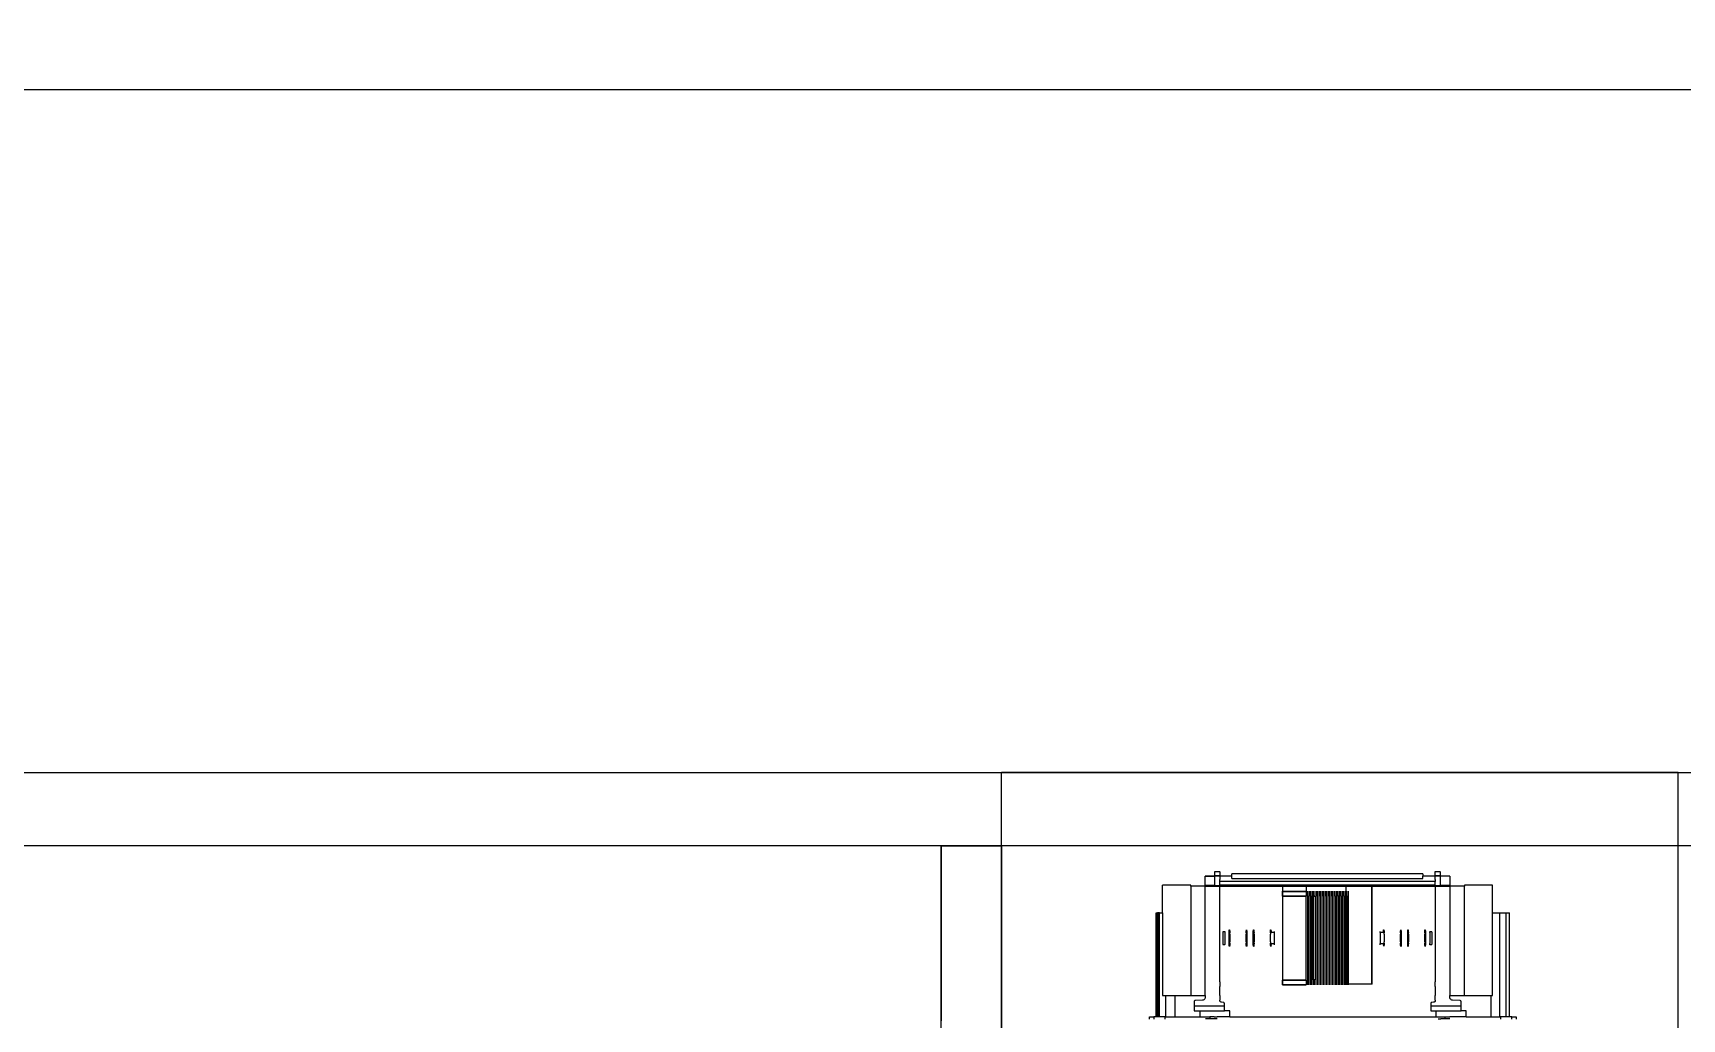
# Model space of a CAD drawing. Header units: millimetres. Extents: x 90964 to 877642, y 656808 to 1438307.
# Drawn here: x 828627 to 834075, y 1258655 to 1261913 of the extents above; entities that cross this region are included whole.
import ezdxf

# ---------------------------------------------------------------- set-up
doc = ezdxf.new("R2010")
doc.units = ezdxf.units.MM
doc.header["$LTSCALE"] = 300
doc.layers.add('ProfileEdges', color=7, linetype='Continuous')
doc.layers.add('SectionCutEdges', color=7, linetype='Continuous')

msp = doc.modelspace()

# ---------------------------------------------------------------- linework, layer by layer
at = {"color": 251}
for p, q in [((831827.1, 1179938.3), (831827.1, 1259469)), ((834062.1, 1259469), (831827.1, 1259469)), ((834062.1, 1179938.3), (834062.1, 1259469)), ((832531.9, 1259142.2), (832531.9, 1259141.9)), ((832531.9, 1259141.9), (832548.1, 1259141.9)), ((832531.9, 1259141.4), (832531.9, 1259141.9)), ((832531.9, 1259128.9), (832531.9, 1259141.4)), ((832548.1, 1259141.4), (832531.9, 1259141.4)), ((832548.1, 1259141.9), (832548.1, 1259142.2)), ((832548.1, 1259141.4), (832548.1, 1259141.9)), ((832548.1, 1259141.4), (832548.1, 1259128.9)), ((833260.1, 1259142.2), (833260.1, 1259141.9)), ((833260.1, 1259141.9), (833276.3, 1259141.9)), ((833260.1, 1259141.4), (833260.1, 1259141.9)), ((833260.1, 1259128.9), (833260.1, 1259141.4)), ((833276.3, 1259141.4), (833260.1, 1259141.4)), ((833276.3, 1259141.9), (833276.3, 1259142.2)), ((833276.3, 1259141.4), (833276.3, 1259141.9)), ((833276.3, 1259141.4), (833276.3, 1259128.9)), ((832500.1, 1259126.8), (832500.1, 1259127)), ((832500.1, 1259127), (832531.9, 1259127)), ((832531.9, 1259128.9), (832548.1, 1259128.9)), ((832531.9, 1259127), (832531.9, 1259128.9)), ((832548.1, 1259127), (832548.1, 1259128.9)), ((832588.1, 1259127), (832548.1, 1259127)), ((833260.1, 1259109.5), (832548.1, 1259109.5)), ((832833.4, 1259093.7), (832833.4, 1259076.7)), ((832965.1, 1258770.3), (832965.1, 1259093.7)), ((833260.1, 1259127), (833219.3, 1259127)), ((833260.1, 1259128.9), (833276.3, 1259128.9)), ((833260.1, 1259127), (833260.1, 1259128.9)), ((833276.3, 1259127), (833276.3, 1259128.9)), ((833308.1, 1259127), (833276.3, 1259127)), ((833308.1, 1259127), (833308.1, 1259126.8)), ((832755, 1259075.6), (832755, 1259076.7)), ((832755, 1259076.7), (832755.2, 1259076.7)), ((832755, 1259075.6), (832755.2, 1259075.6)), ((832755, 1259061.6), (832755, 1259075.6)), ((832755, 1259061.6), (832755.2, 1259061.6)), ((832755, 1259060.6), (832755, 1259061.6)), ((832755, 1259060.6), (832755, 1258783.8)), ((832755, 1259060.6), (832755.2, 1259060.6)), ((832756.7, 1259076.7), (832833.4, 1259076.7)), ((832756.7, 1259075.6), (832833.4, 1259075.6)), ((832756.7, 1259061.6), (832833.4, 1259061.6)), ((832756.7, 1259060.6), (832833.4, 1259060.6)), ((832833.4, 1259076.7), (832833.4, 1259075.6)), ((832833.4, 1259075.6), (832833.4, 1259061.6)), ((832833.4, 1259060.6), (832833.4, 1259061.6)), ((832833.4, 1258783.8), (832833.4, 1259060.6)), ((832838.1, 1259060.6), (832838.1, 1259076.7)), ((832838.1, 1259060.6), (832838.1, 1258783.8)), ((832838.1, 1259060.6), (832843.1, 1259060.6)), ((832843.1, 1259060.6), (832843.1, 1259076.7)), ((832843.1, 1258783.8), (832843.1, 1259060.6)), ((832848.1, 1259060.6), (832848.1, 1259076.7)), ((832848.1, 1259060.6), (832848.1, 1258783.8)), ((832848.1, 1259060.6), (832853.1, 1259060.6)), ((832853.1, 1259060.6), (832853.1, 1259076.7)), ((832853.1, 1258783.8), (832853.1, 1259060.6)), ((832858.1, 1259060.6), (832858.1, 1259076.7)), ((832858.1, 1258783.8), (832858.1, 1259060.6)), ((832858.1, 1259060.6), (832863.1, 1259060.6)), ((832863.1, 1259060.6), (832858.1, 1259060.6)), ((832858.1, 1259060.6), (832858.1, 1259060.6)), ((832863.1, 1259060.6), (832863.1, 1259076.7)), ((832863.1, 1259060.6), (832863.1, 1258783.8)), ((832863.1, 1259060.6), (832863.1, 1259060.6)), ((832868.1, 1259060.6), (832868.1, 1259076.7)), ((832868.1, 1259060.6), (832868.1, 1258783.8)), ((832868.1, 1259060.6), (832873.1, 1259060.6)), ((832873.1, 1259060.6), (832873.1, 1259076.7)), ((832873.1, 1258783.8), (832873.1, 1259060.6)), ((832878.1, 1259060.6), (832878.1, 1259076.7)), ((832878.1, 1259060.6), (832878.1, 1258783.8)), ((832878.1, 1259060.6), (832883.1, 1259060.6)), ((832883.1, 1259060.6), (832883.1, 1259076.7)), ((832883.1, 1258783.8), (832883.1, 1259060.6)), ((832888.1, 1259060.6), (832888.1, 1259076.7)), ((832888.1, 1259060.6), (832888.1, 1258783.8)), ((832893.1, 1259060.6), (832888.1, 1259060.6)), ((832893.1, 1259060.6), (832893.1, 1259076.7)), ((832893.1, 1258783.8), (832893.1, 1259060.6)), ((832898.1, 1259060.6), (832898.1, 1259076.7)), ((832898.1, 1259060.6), (832898.1, 1258783.8)), ((832898.1, 1259060.6), (832903.1, 1259060.6)), ((832903.1, 1259060.6), (832903.1, 1259076.7)), ((832903.1, 1258783.8), (832903.1, 1259060.6)), ((832908.1, 1259060.6), (832908.1, 1259076.7)), ((832908.1, 1259060.6), (832908.1, 1258783.8)), ((832908.1, 1259060.6), (832913.1, 1259060.6)), ((832913.1, 1259060.6), (832913.1, 1259076.7)), ((832913.1, 1258783.8), (832913.1, 1259060.6)), ((832918.1, 1259060.6), (832918.1, 1259076.7)), ((832918.1, 1259060.6), (832918.1, 1258783.8)), ((832918.1, 1259060.6), (832923.1, 1259060.6)), ((832923.1, 1259060.6), (832923.1, 1259076.7)), ((832923.1, 1258783.8), (832923.1, 1259060.6)), ((832928.1, 1259060.6), (832928.1, 1259076.7)), ((832928.1, 1259060.6), (832928.1, 1258783.8)), ((832928.1, 1259060.6), (832933.1, 1259060.6)), ((832933.1, 1259060.6), (832933.1, 1259076.7)), ((832933.1, 1258783.8), (832933.1, 1259060.6)), ((832938.1, 1259060.6), (832938.1, 1259076.7)), ((832938.1, 1259060.6), (832938.1, 1258783.8)), ((832943.1, 1259060.6), (832938.1, 1259060.6)), ((832943.1, 1259060.6), (832943.1, 1259076.7)), ((832943.1, 1258783.8), (832943.1, 1259060.6)), ((832948.1, 1259060.6), (832948.1, 1259076.7)), ((832948.1, 1259060.6), (832948.1, 1258783.8)), ((832948.1, 1259060.6), (832953.1, 1259060.6)), ((832953.1, 1259060.6), (832953.1, 1259076.7)), ((832953.1, 1258783.8), (832953.1, 1259060.6)), ((832958.1, 1259060.6), (832958.1, 1259076.7)), ((832958.1, 1259060.6), (832958.1, 1258783.8)), ((832958.1, 1259060.6), (832963.1, 1259060.6)), ((832963.1, 1259060.6), (832963.1, 1259076.7)), ((832963.1, 1258783.8), (832963.1, 1259060.6)), ((832968.1, 1259060.6), (832968.1, 1259076.7)), ((832968.1, 1259060.6), (832968.1, 1258783.8)), ((832968.1, 1259060.6), (832973.1, 1259060.6)), ((832973.1, 1259060.6), (832973.1, 1259076.7)), ((832973.1, 1258783.8), (832973.1, 1259060.6)), ((832338, 1258662.2), (832338, 1259005.1)), ((832338, 1259005.1), (832342.3, 1259005.1)), ((832342.3, 1258662.2), (832342.3, 1259005.1)), ((832343, 1259005.1), (832342.3, 1259005.1)), ((832343.6, 1259005.1), (832343, 1259005.1)), ((832345, 1259005.1), (832343.6, 1259005.1)), ((832345, 1258662.2), (832345, 1259005.1)), ((832349.3, 1259005.1), (832345, 1259005.1)), ((832349.3, 1259005.1), (832359.1, 1259005.1)), ((832349.3, 1258662.2), (832349.3, 1259005.1)), ((833449.1, 1259005.1), (833473.6, 1259005.1)), ((833473.6, 1259005.1), (833494, 1259005.1)), ((833473.6, 1258662.2), (833473.6, 1259005.1)), ((833494, 1258662.2), (833494, 1259005.1)), ((833494, 1259005.1), (833505.6, 1259005.1)), ((833505.6, 1258662.2), (833505.6, 1259005.1)), ((832564.2, 1258944.2), (832564.2, 1258943.3)), ((832728, 1258944.2), (832728, 1258940.3)), ((833078.3, 1258940.3), (833078.3, 1258944.2)), ((833242.1, 1258944.2), (833242.1, 1258943.3)), ((832564.2, 1258900.1), (832564.2, 1258901.1)), ((832728, 1258904.1), (832728, 1258900.1)), ((833078.3, 1258900.1), (833078.3, 1258904.1)), ((833242.1, 1258900.1), (833242.1, 1258901.1)), ((832755, 1258783.8), (832755.2, 1258783.8)), ((832755, 1258783.8), (832755, 1258782.8)), ((832755, 1258782.8), (832755.2, 1258782.8)), ((832755, 1258768.8), (832755, 1258782.8)), ((832755, 1258767.7), (832755, 1258768.8)), ((832755, 1258768.8), (832755.2, 1258768.8)), ((832755, 1258767.7), (832833.4, 1258767.7)), ((832756.7, 1258783.8), (832833.4, 1258783.8)), ((832756.7, 1258782.8), (832833.4, 1258782.8)), ((832756.7, 1258768.8), (832833.4, 1258768.8)), ((832833.4, 1258782.8), (832833.4, 1258783.8)), ((832833.4, 1258782.8), (832833.4, 1258768.8)), ((832833.4, 1258768.8), (832833.4, 1258767.7)), ((832843.1, 1258783.8), (832838.1, 1258783.8)), ((832838.1, 1258783.8), (832838.1, 1258767.7)), ((832843.1, 1258767.7), (832843.1, 1258783.8)), ((832853.1, 1258783.8), (832848.1, 1258783.8)), ((832848.1, 1258783.8), (832848.1, 1258767.7)), ((832853.1, 1258767.7), (832853.1, 1258783.8)), ((832863.1, 1258783.8), (832858.1, 1258783.8)), ((832858.1, 1258783.8), (832863.1, 1258783.8)), ((832858.1, 1258783.8), (832858.1, 1258783.8)), ((832858.1, 1258783.8), (832858.1, 1258767.7)), ((832863.1, 1258783.8), (832863.1, 1258783.8)), ((832863.1, 1258767.7), (832863.1, 1258783.8)), ((832873.1, 1258783.8), (832868.1, 1258783.8)), ((832868.1, 1258783.8), (832868.1, 1258767.7)), ((832873.1, 1258767.7), (832873.1, 1258783.8)), ((832883.1, 1258783.8), (832878.1, 1258783.8)), ((832878.1, 1258783.8), (832878.1, 1258767.7)), ((832883.1, 1258767.7), (832883.1, 1258783.8)), ((832888.1, 1258783.8), (832893.1, 1258783.8)), ((832888.1, 1258783.8), (832888.1, 1258767.7)), ((832893.1, 1258767.7), (832893.1, 1258783.8)), ((832903.1, 1258783.8), (832898.1, 1258783.8)), ((832898.1, 1258783.8), (832898.1, 1258767.7)), ((832903.1, 1258767.7), (832903.1, 1258783.8)), ((832913.1, 1258783.8), (832908.1, 1258783.8)), ((832908.1, 1258783.8), (832908.1, 1258767.7)), ((832913.1, 1258767.7), (832913.1, 1258783.8)), ((832923.1, 1258783.8), (832918.1, 1258783.8)), ((832918.1, 1258783.8), (832918.1, 1258767.7)), ((832923.1, 1258767.7), (832923.1, 1258783.8)), ((832933.1, 1258783.8), (832928.1, 1258783.8)), ((832928.1, 1258783.8), (832928.1, 1258767.7)), ((832933.1, 1258767.7), (832933.1, 1258783.8)), ((832938.1, 1258783.8), (832943.1, 1258783.8)), ((832938.1, 1258783.8), (832938.1, 1258767.7)), ((832943.1, 1258767.7), (832943.1, 1258783.8)), ((832953.1, 1258783.8), (832948.1, 1258783.8)), ((832948.1, 1258783.8), (832948.1, 1258767.7)), ((832953.1, 1258767.7), (832953.1, 1258783.8)), ((832963.1, 1258783.8), (832958.1, 1258783.8)), ((832958.1, 1258783.8), (832958.1, 1258767.7)), ((832963.1, 1258767.7), (832963.1, 1258783.8)), ((832965.1, 1258770.3), (832968.1, 1258770.3)), ((832973.1, 1258783.8), (832968.1, 1258783.8)), ((832968.1, 1258783.8), (832968.1, 1258770.3)), ((832968.1, 1258770.3), (832973.1, 1258770.3)), ((832968.1, 1258767.7), (832968.1, 1258770.3)), ((832973.1, 1258770.3), (832973.1, 1258783.8)), ((833049.6, 1258770.3), (832973.1, 1258770.3)), ((832973.1, 1258767.7), (832973.1, 1258770.3)), ((832369.6, 1258662.2), (832369.6, 1258732.2)), ((832399.6, 1258732.2), (832399.6, 1258662.2)), ((833443.6, 1258732.2), (833443.6, 1258662.2)), ((832315.6, 1258662.2), (832330.6, 1258662.2)), ((832315.6, 1258654.2), (832315.6, 1258662.2)), ((832367.6, 1258662.2), (832369.6, 1258662.2)), ((832369.6, 1258662.2), (832399.6, 1258662.2)), ((832399.6, 1258662.2), (832481.6, 1258662.2)), ((832515.1, 1258655.2), (832500.4, 1258655.2)), ((832515.1, 1258662.2), (832515.1, 1258655.2)), ((832529.8, 1258655.2), (832515.1, 1258655.2)), ((832538.9, 1258655.2), (832529.8, 1258655.2)), ((832581.6, 1258662.2), (833261.6, 1258662.2)), ((833269.3, 1258655.2), (833278.4, 1258655.2)), ((833293.1, 1258655.2), (833278.4, 1258655.2)), ((833293.1, 1258655.2), (833293.1, 1258662.2)), ((833307.8, 1258655.2), (833293.1, 1258655.2)), ((833361.6, 1258662.2), (833443.6, 1258662.2)), ((833443.6, 1258662.2), (833473.6, 1258662.2)), ((833473.6, 1258662.2), (833475.6, 1258662.2)), ((833512.6, 1258662.2), (833527.6, 1258662.2)), ((833527.6, 1258662.2), (833527.6, 1258654.2))]:
    msp.add_line(p, q, dxfattribs=at)
at = {"layer": 'ProfileEdges'}
for points in [[(846388.1, 1262026.5), (805925.6, 1262026.5), (805925.6, 1261726.5), (846388.1, 1261726.5)], [(826192.2, 1259469), (836888.1, 1259469), (836888.1, 1259226.5), (826192.2, 1259226.5)], [(831627.1, 1259226.5), (831827.1, 1259226.5), (831827.1, 1181026.5), (831627.1, 1181026.5)]]:
    msp.add_lwpolyline(points, close=True, dxfattribs=at)
at = {"layer": 'SectionCutEdges', "color": 251}
for p, q in [((831627.1, 1259226.5), (831627.1, 1258649.2)), ((831827.1, 1259226.5), (831827.1, 1254026.5)), ((833219.3, 1259134.7), (832588.1, 1259134.7)), ((832588.1, 1259127), (832588.1, 1259134.7)), ((833219.3, 1259134.7), (833219.3, 1259127)), ((832452.3, 1259097.2), (832359.1, 1259097.2)), ((832359.1, 1259005.1), (832359.1, 1259097.2)), ((832452.3, 1259093.7), (832452.3, 1259097.2)), ((832500.1, 1259093.7), (832452.3, 1259093.7)), ((832452.3, 1259093.7), (832452.3, 1258732.2)), ((832531.9, 1259126.8), (832500.1, 1259126.8)), ((832500.1, 1259095.7), (832500.1, 1259126.8)), ((832500.1, 1259095.7), (832500.1, 1259093.7)), ((832531.9, 1259095.7), (832500.1, 1259095.7)), ((832500.1, 1259093.7), (832531.9, 1259093.7)), ((832500.1, 1258732.2), (832500.1, 1259093.7)), ((832531.9, 1259127), (832531.9, 1259126.8)), ((832548.1, 1259127), (832531.9, 1259127)), ((832531.9, 1259095.7), (832531.9, 1259126.8)), ((832531.9, 1259095.7), (832548.1, 1259095.7)), ((832531.9, 1259093.7), (832531.9, 1259095.7)), ((832531.9, 1259093.7), (832548.1, 1259093.7)), ((832548.1, 1259127), (832548.1, 1259115.7)), ((832548.1, 1259109.5), (832548.1, 1259115.7)), ((832548.1, 1259097.2), (832548.1, 1259109.5)), ((833260.1, 1259097.2), (832548.1, 1259097.2)), ((832548.1, 1259097.2), (832548.1, 1259095.7)), ((832548.1, 1259095.7), (832548.1, 1259093.7)), ((832548.1, 1259093.7), (832755.2, 1259093.7)), ((832548.1, 1258777.7), (832548.1, 1259093.7)), ((832588.1, 1259118.5), (832588.1, 1259127)), ((832588.1, 1259118.5), (833219.3, 1259118.5)), ((832756.7, 1259093.7), (832755.2, 1259093.7)), ((832755.2, 1259093.7), (832755.2, 1259076.7)), ((832756.7, 1259093.7), (832833.4, 1259093.7)), ((832756.7, 1259076.7), (832756.7, 1259093.7)), ((832833.4, 1259093.7), (832965.1, 1259093.7)), ((832965.1, 1259093.7), (833049.6, 1259093.7)), ((833051.1, 1259093.7), (833049.6, 1259093.7)), ((833049.6, 1259093.7), (833049.6, 1258770.3)), ((833051.1, 1258770.3), (833051.1, 1259093.7)), ((833051.1, 1259093.7), (833260.1, 1259093.7)), ((833219.3, 1259118.5), (833219.3, 1259127)), ((833276.3, 1259127), (833260.1, 1259127)), ((833260.1, 1259115.7), (833260.1, 1259127)), ((833260.1, 1259115.7), (833260.1, 1259109.5)), ((833260.1, 1259097.2), (833260.1, 1259109.5)), ((833260.1, 1259095.7), (833260.1, 1259097.2)), ((833260.1, 1259093.7), (833260.1, 1259095.7)), ((833260.1, 1259095.7), (833276.3, 1259095.7)), ((833260.1, 1259093.7), (833276.3, 1259093.7)), ((833260.1, 1259093.7), (833260.1, 1258777.7)), ((833276.3, 1259126.8), (833276.3, 1259127)), ((833308.1, 1259126.8), (833276.3, 1259126.8)), ((833276.3, 1259126.8), (833276.3, 1259095.7)), ((833276.3, 1259095.7), (833276.3, 1259093.7)), ((833308.1, 1259095.7), (833276.3, 1259095.7)), ((833276.3, 1259093.7), (833308.1, 1259093.7)), ((833308.1, 1259126.8), (833308.1, 1259095.7)), ((833308.1, 1259093.7), (833308.1, 1259095.7)), ((833356, 1259093.7), (833308.1, 1259093.7)), ((833308.1, 1259093.7), (833308.1, 1258732.2)), ((833356, 1259097.2), (833356, 1259093.7)), ((833449.1, 1259097.2), (833356, 1259097.2)), ((833356, 1258732.2), (833356, 1259093.7)), ((833449.1, 1259005.1), (833449.1, 1259097.2)), ((832755.2, 1259076.7), (832755.2, 1259075.6)), ((832755.2, 1259075.6), (832755.2, 1259061.6)), ((832755.2, 1259061.6), (832755.2, 1259060.6)), ((832755.2, 1259060.6), (832755.2, 1258783.8)), ((832756.7, 1259075.6), (832756.7, 1259076.7)), ((832756.7, 1259061.6), (832756.7, 1259075.6)), ((832756.7, 1259060.6), (832756.7, 1259061.6)), ((832756.7, 1258783.8), (832756.7, 1259060.6)), ((832359.1, 1259005.1), (832359.1, 1258732.2)), ((833449.1, 1258732.2), (833449.1, 1259005.1)), ((832564.2, 1258943.3), (832557.9, 1258943.3)), ((832557.9, 1258943.3), (832557.9, 1258901.1)), ((832564.2, 1258943.3), (832564.2, 1258901.1)), ((832578.8, 1258944), (832579.4, 1258949.6)), ((832578.8, 1258900.4), (832578.8, 1258944)), ((832579.4, 1258949.6), (832580.1, 1258949.8)), ((832580.1, 1258949.8), (832581, 1258944)), ((832581, 1258944), (832581.1, 1258939)), ((832581.2, 1258934.6), (832581.1, 1258939)), ((832581.2, 1258934.6), (832581.2, 1258909.9)), ((832635.2, 1258939), (832635.4, 1258944)), ((832635.2, 1258939), (832635.2, 1258934.6)), ((832635.2, 1258909.9), (832635.2, 1258934.6)), ((832635.4, 1258944.2), (832635.5, 1258946)), ((832635.4, 1258944), (832635.4, 1258944.2)), ((832635.5, 1258946), (832635.8, 1258948.8)), ((832635.8, 1258948.8), (832636.1, 1258949.5)), ((832636.1, 1258949.5), (832636.6, 1258949.8)), ((832636.6, 1258949.8), (832637.5, 1258944)), ((832637.5, 1258944), (832637.5, 1258900.4)), ((832658.8, 1258944), (832659.4, 1258949.6)), ((832658.8, 1258900.4), (832658.8, 1258944)), ((832659.4, 1258949.6), (832660.1, 1258949.8)), ((832660.1, 1258949.8), (832660.9, 1258944)), ((832660.9, 1258944), (832661.1, 1258939)), ((832661.2, 1258934.6), (832661.1, 1258939)), ((832661.2, 1258934.6), (832661.2, 1258909.9)), ((832715.2, 1258939), (832715.4, 1258944)), ((832715.2, 1258939), (832715.2, 1258934.6)), ((832715.2, 1258909.9), (832715.2, 1258934.6)), ((832715.4, 1258944.2), (832715.5, 1258946)), ((832715.4, 1258944), (832715.4, 1258944.2)), ((832715.5, 1258946), (832715.7, 1258948.8)), ((832715.7, 1258948.8), (832716.1, 1258949.5)), ((832716.1, 1258949.5), (832716.6, 1258949.8)), ((832716.6, 1258949.8), (832717.5, 1258944)), ((832717.5, 1258940.3), (832717.5, 1258944)), ((832728, 1258940.3), (832717.5, 1258940.3)), ((832728, 1258940.3), (832728, 1258904.1)), ((833088.8, 1258940.3), (833078.3, 1258940.3)), ((833078.3, 1258940.1), (833078.3, 1258940.3)), ((833078.3, 1258940.1), (833078.3, 1258904.2)), ((833088.8, 1258944), (833089.3, 1258949.6)), ((833088.8, 1258944), (833088.8, 1258940.3)), ((833089.3, 1258949.6), (833090.1, 1258949.8)), ((833090.1, 1258949.8), (833090.9, 1258944)), ((833090.9, 1258944), (833091.1, 1258939)), ((833091.1, 1258934.6), (833091.1, 1258939)), ((833091.1, 1258934.6), (833091.1, 1258909.9)), ((833145.2, 1258939), (833145.1, 1258934.6)), ((833145.1, 1258909.9), (833145.1, 1258934.6)), ((833145.2, 1258939), (833145.4, 1258944)), ((833145.4, 1258944.2), (833145.5, 1258946)), ((833145.4, 1258944), (833145.4, 1258944.2)), ((833145.5, 1258946), (833145.7, 1258948.8)), ((833145.7, 1258948.8), (833146, 1258949.5)), ((833146, 1258949.5), (833146.6, 1258949.8)), ((833146.6, 1258949.8), (833147.5, 1258944)), ((833147.5, 1258944), (833147.5, 1258900.4)), ((833168.8, 1258944), (833169.3, 1258949.6)), ((833168.8, 1258900.4), (833168.8, 1258944)), ((833169.3, 1258949.6), (833170, 1258949.8)), ((833170, 1258949.8), (833170.9, 1258944)), ((833170.9, 1258944), (833171.1, 1258939)), ((833171.1, 1258934.6), (833171.1, 1258939)), ((833171.1, 1258934.6), (833171.1, 1258909.9)), ((833225.2, 1258939), (833225.1, 1258934.6)), ((833225.1, 1258909.9), (833225.1, 1258934.6)), ((833225.2, 1258939), (833225.3, 1258944)), ((833225.3, 1258944), (833225.4, 1258944.2)), ((833225.4, 1258944.2), (833225.5, 1258946)), ((833225.5, 1258946), (833225.7, 1258948.8)), ((833225.7, 1258948.8), (833226, 1258949.5)), ((833226, 1258949.5), (833226.6, 1258949.8)), ((833226.6, 1258949.8), (833227.4, 1258944)), ((833227.4, 1258944), (833227.4, 1258900.4)), ((833248.4, 1258943.3), (833242.1, 1258943.3)), ((833242.1, 1258940.1), (833242.1, 1258943.3)), ((833242.1, 1258940.1), (833242.1, 1258904.2)), ((833248.4, 1258943.3), (833248.4, 1258901.1)), ((832557.9, 1258901.1), (832564.2, 1258901.1)), ((832579.5, 1258897.1), (832578.8, 1258900.4)), ((832579.6, 1258895), (832579.5, 1258897.1)), ((832580.1, 1258894.7), (832579.6, 1258895)), ((832581, 1258900.4), (832580.1, 1258894.7)), ((832581.1, 1258905.4), (832581, 1258900.4)), ((832581.1, 1258905.4), (832581.2, 1258909.9)), ((832635.2, 1258909.9), (832635.2, 1258905.4)), ((832635.4, 1258900.3), (832635.2, 1258905.4)), ((832635.5, 1258899.9), (832635.4, 1258900.3)), ((832636.3, 1258894.6), (832635.5, 1258899.9)), ((832636.8, 1258894.9), (832636.3, 1258894.6)), ((832637.1, 1258895.7), (832636.8, 1258894.9)), ((832637.5, 1258900.4), (832637.1, 1258895.7)), ((832659.5, 1258897.1), (832658.8, 1258900.4)), ((832659.6, 1258895), (832659.5, 1258897.1)), ((832660.1, 1258894.7), (832659.6, 1258895)), ((832660.9, 1258900.4), (832660.1, 1258894.7)), ((832661.1, 1258905.4), (832660.9, 1258900.4)), ((832661.1, 1258905.4), (832661.2, 1258909.9)), ((832715.2, 1258909.9), (832715.2, 1258905.4)), ((832715.4, 1258900.3), (832715.2, 1258905.4)), ((832715.5, 1258899.9), (832715.4, 1258900.3)), ((832716.3, 1258894.6), (832715.5, 1258899.9)), ((832716.8, 1258894.9), (832716.3, 1258894.6)), ((832717.1, 1258895.7), (832716.8, 1258894.9)), ((832717.5, 1258900.4), (832717.1, 1258895.7)), ((832717.5, 1258900.4), (832717.5, 1258904.1)), ((832717.5, 1258904.1), (832728, 1258904.1)), ((833078.3, 1258904.2), (833078.3, 1258904.1)), ((833078.3, 1258904.1), (833088.8, 1258904.1)), ((833088.8, 1258904.1), (833088.8, 1258900.4)), ((833089.6, 1258895), (833088.8, 1258900.4)), ((833090.9, 1258900.4), (833089.6, 1258895)), ((833091.1, 1258905.4), (833090.9, 1258900.4)), ((833091.1, 1258905.4), (833091.1, 1258909.9)), ((833145.1, 1258909.9), (833145.2, 1258905.4)), ((833145.4, 1258900.3), (833145.2, 1258905.4)), ((833145.5, 1258899.9), (833145.4, 1258900.3)), ((833146.2, 1258894.6), (833145.5, 1258899.9)), ((833146.8, 1258894.9), (833146.2, 1258894.6)), ((833147.1, 1258895.7), (833146.8, 1258894.9)), ((833147.5, 1258900.4), (833147.1, 1258895.7)), ((833169.5, 1258897.1), (833168.8, 1258900.4)), ((833169.6, 1258895), (833169.5, 1258897.1)), ((833170, 1258894.7), (833169.6, 1258895)), ((833170.9, 1258900.4), (833170, 1258894.7)), ((833171.1, 1258905.4), (833170.9, 1258900.4)), ((833171.1, 1258905.4), (833171.1, 1258909.9)), ((833225.1, 1258909.9), (833225.2, 1258905.4)), ((833225.4, 1258900.3), (833225.2, 1258905.4)), ((833225.4, 1258899.9), (833225.4, 1258900.3)), ((833226.2, 1258894.6), (833225.4, 1258899.9)), ((833226.8, 1258894.9), (833226.2, 1258894.6)), ((833227.1, 1258895.7), (833226.8, 1258894.9)), ((833227.4, 1258900.4), (833227.1, 1258895.7)), ((833242.1, 1258901.1), (833242.1, 1258904.2)), ((833242.1, 1258901.1), (833248.4, 1258901.1)), ((832548.1, 1258777.7), (832548.1, 1258762.5)), ((832548.1, 1258755.1), (832548.1, 1258762.5)), ((832548.1, 1258739.3), (832548.1, 1258755.1)), ((832755.2, 1258783.8), (832755.2, 1258782.8)), ((832755.2, 1258782.8), (832755.2, 1258768.8)), ((832756.7, 1258768.8), (832755.2, 1258768.8)), ((832756.7, 1258782.8), (832756.7, 1258783.8)), ((832756.7, 1258768.8), (832756.7, 1258782.8)), ((833051.1, 1258770.3), (833049.6, 1258770.3)), ((833260.1, 1258762.5), (833260.1, 1258777.7)), ((833260.1, 1258762.5), (833260.1, 1258755.1)), ((833260.1, 1258755.1), (833260.1, 1258739.3)), ((832359.1, 1258732.2), (832369.6, 1258732.2)), ((832369.6, 1258732.2), (832399.6, 1258732.2)), ((832399.6, 1258732.2), (832452.3, 1258732.2)), ((832452.3, 1258732.2), (832500.1, 1258732.2)), ((832463.2, 1258713.3), (832463.1, 1258712.6)), ((832463.1, 1258712.6), (832463.1, 1258697.2)), ((832463.5, 1258714), (832463.2, 1258713.3)), ((832464, 1258714.6), (832463.5, 1258714)), ((832464.5, 1258715), (832464, 1258714.6)), ((832465.2, 1258715.3), (832464.5, 1258715)), ((832466, 1258715.4), (832465.2, 1258715.3)), ((832491, 1258716.7), (832466, 1258715.4)), ((832493.4, 1258717.2), (832491, 1258716.7)), ((832495.6, 1258718.3), (832493.4, 1258717.2)), ((832497.5, 1258719.9), (832495.6, 1258718.3)), ((832498.9, 1258721.9), (832497.5, 1258719.9)), ((832499.8, 1258724.1), (832498.9, 1258721.9)), ((832500.1, 1258726.6), (832499.8, 1258724.1)), ((832500.1, 1258732.2), (832500.1, 1258726.6)), ((832548.1, 1258731.9), (832548.1, 1258739.3)), ((832548.1, 1258731.9), (832548.1, 1258716.7)), ((832548.1, 1258715.7), (832548.1, 1258716.7)), ((832548.4, 1258714.3), (832548.1, 1258715.7)), ((832548.9, 1258713), (832548.4, 1258714.3)), ((832549.8, 1258711.9), (832548.9, 1258713)), ((832550.9, 1258711), (832549.8, 1258711.9)), ((832552.2, 1258710.3), (832550.9, 1258711)), ((832553.6, 1258710), (832552.2, 1258710.3)), ((832560.4, 1258709.4), (832553.6, 1258710)), ((832561.1, 1258709.4), (832560.4, 1258709.4)), ((832561.8, 1258709.1), (832561.1, 1258709.4)), ((832562.3, 1258708.6), (832561.8, 1258709.1)), ((832562.8, 1258708.1), (832562.3, 1258708.6)), ((832563, 1258707.4), (832562.8, 1258708.1)), ((832563.1, 1258706.7), (832563, 1258707.4)), ((832563.1, 1258697.2), (832563.1, 1258706.7)), ((833245.2, 1258707.4), (833245.1, 1258706.7)), ((833245.1, 1258706.7), (833245.1, 1258697.2)), ((833245.5, 1258708.1), (833245.2, 1258707.4)), ((833245.9, 1258708.6), (833245.5, 1258708.1)), ((833246.5, 1258709.1), (833245.9, 1258708.6)), ((833247.2, 1258709.4), (833246.5, 1258709.1)), ((833247.9, 1258709.4), (833247.2, 1258709.4)), ((833254.6, 1258710), (833247.9, 1258709.4)), ((833256, 1258710.3), (833254.6, 1258710)), ((833257.3, 1258711), (833256, 1258710.3)), ((833258.4, 1258711.9), (833257.3, 1258711)), ((833259.3, 1258713), (833258.4, 1258711.9)), ((833259.9, 1258714.3), (833259.3, 1258713)), ((833260.1, 1258715.7), (833259.9, 1258714.3)), ((833260.1, 1258739.3), (833260.1, 1258731.9)), ((833260.1, 1258716.7), (833260.1, 1258731.9)), ((833260.1, 1258716.7), (833260.1, 1258715.7)), ((833308.1, 1258732.2), (833356, 1258732.2)), ((833308.1, 1258726.6), (833308.1, 1258732.2)), ((833308.4, 1258724.1), (833308.1, 1258726.6)), ((833309.3, 1258721.9), (833308.4, 1258724.1)), ((833310.8, 1258719.9), (833309.3, 1258721.9)), ((833312.7, 1258718.3), (833310.8, 1258719.9)), ((833314.9, 1258717.2), (833312.7, 1258718.3)), ((833317.3, 1258716.7), (833314.9, 1258717.2)), ((833342.3, 1258715.4), (833317.3, 1258716.7)), ((833343, 1258715.3), (833342.3, 1258715.4)), ((833343.7, 1258715), (833343, 1258715.3)), ((833344.3, 1258714.6), (833343.7, 1258715)), ((833344.7, 1258714), (833344.3, 1258714.6)), ((833345, 1258713.3), (833344.7, 1258714)), ((833345.1, 1258712.6), (833345, 1258713.3)), ((833345.1, 1258697.2), (833345.1, 1258712.6)), ((833356, 1258732.2), (833443.6, 1258732.2)), ((833443.6, 1258732.2), (833449.1, 1258732.2)), ((832330.6, 1258662.2), (832330.6, 1258654.2)), ((832338, 1258662.2), (832330.6, 1258662.2)), ((832342.3, 1258662.2), (832338, 1258662.2)), ((832343, 1258662.2), (832342.3, 1258662.2)), ((832343.6, 1258662.2), (832343, 1258662.2)), ((832345, 1258662.2), (832343.6, 1258662.2)), ((832349.3, 1258662.2), (832345, 1258662.2)), ((832367.6, 1258662.2), (832349.3, 1258662.2)), ((832367.6, 1258654.2), (832367.6, 1258662.2)), ((832463.1, 1258697.2), (832463.1, 1258682.2)), ((832563.1, 1258697.2), (832463.1, 1258697.2)), ((832463.1, 1258682.2), (832481.6, 1258682.2)), ((832481.6, 1258682.2), (832481.6, 1258662.2)), ((832481.6, 1258682.2), (832563.1, 1258682.2)), ((832481.6, 1258662.2), (832500.4, 1258662.2)), ((832500.4, 1258662.2), (832515.1, 1258662.2)), ((832529.8, 1258662.2), (832515.1, 1258662.2)), ((832529.8, 1258662.2), (832533.8, 1258662.2)), ((832533.8, 1258662.2), (832538.9, 1258662.2)), ((832581.6, 1258662.2), (832538.9, 1258662.2)), ((832563.1, 1258682.2), (832563.1, 1258697.2)), ((832581.6, 1258682.2), (832563.1, 1258682.2)), ((832581.6, 1258662.2), (832581.6, 1258682.2)), ((833245.1, 1258697.2), (833245.1, 1258682.2)), ((833345.1, 1258697.2), (833245.1, 1258697.2)), ((833245.1, 1258682.2), (833261.6, 1258682.2)), ((833261.6, 1258682.2), (833261.6, 1258662.2)), ((833261.6, 1258682.2), (833345.1, 1258682.2)), ((833261.6, 1258662.2), (833269.3, 1258662.2)), ((833269.3, 1258662.2), (833278.4, 1258662.2)), ((833278.4, 1258662.2), (833293.1, 1258662.2)), ((833293.1, 1258662.2), (833307.8, 1258662.2)), ((833361.6, 1258662.2), (833307.8, 1258662.2)), ((833345.1, 1258682.2), (833345.1, 1258697.2)), ((833361.6, 1258682.2), (833345.1, 1258682.2)), ((833361.6, 1258662.2), (833361.6, 1258682.2)), ((833475.6, 1258662.2), (833475.6, 1258654.2)), ((833494, 1258662.2), (833475.6, 1258662.2)), ((833505.6, 1258662.2), (833494, 1258662.2)), ((833512.6, 1258662.2), (833505.6, 1258662.2)), ((833512.6, 1258654.2), (833512.6, 1258662.2))]:
    msp.add_line(p, q, dxfattribs=at)

doc.saveas('drawing.dxf')
